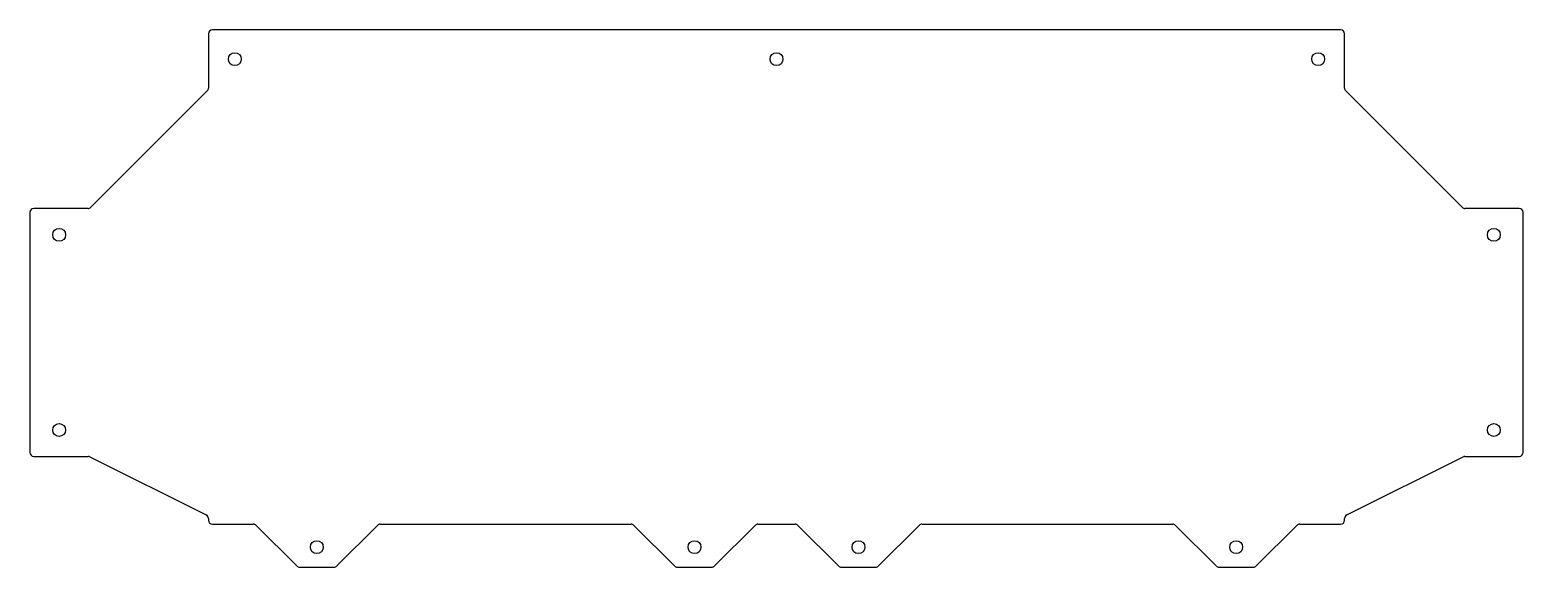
# Model space of a CAD drawing. Header units: millimetres. Extents: x -382 to 382, y -138 to 138.
import ezdxf

# ---------------------------------------------------------------- set-up
doc = ezdxf.new("R2010")
doc.units = ezdxf.units.MM
doc.layers.add('CUTOUTS', color=1, linetype='CONTINUOUS')
doc.layers.add('PERIMETER', color=5, linetype='CONTINUOUS')

msp = doc.modelspace()

# ---------------------------------------------------------------- linework, layer by layer
at = {"layer": 'CUTOUTS'}
for centre in [(-277.5, 122.63), (0, 122.63), (277.5, 122.63), (-367.5, 32.62), (367.5, 32.62), (-367.5, -67.38), (367.5, -67.38), (-235.5, -127.38), (-42, -127.38), (42, -127.38), (235.5, -127.38)]:
    msp.add_circle(centre, 3.3, dxfattribs=at)
at = {"layer": 'PERIMETER'}
for p, q in [((-291, 135.62), (-291, 107.83)), ((289, 137.62), (-289, 137.62)), ((291, 107.83), (291, 135.62)), ((-291.59, 106.42), (-351.29, 46.71)), ((351.29, 46.71), (291.59, 106.42)), ((-352.71, 46.12), (-380.5, 46.12)), ((380.5, 46.12), (352.71, 46.12)), ((-382.5, 44.12), (-382.5, -78.88)), ((382.5, -78.88), (382.5, 44.12)), ((-380.5, -80.88), (-352.62, -80.88)), ((-351.72, -81.09), (-292.11, -110.9)), ((292.11, -110.9), (351.72, -81.09)), ((352.62, -80.88), (380.5, -80.88)), ((-291, -112.68), (-291, -113.63)), ((291, -113.63), (291, -112.68)), ((-289, -115.63), (-268.02, -115.63)), ((-266.6, -116.21), (-245.78, -137.04)), ((-225.22, -137.04), (-204.4, -116.21)), ((-202.98, -115.63), (-74.52, -115.63)), ((-73.1, -116.21), (-52.28, -137.04)), ((-31.72, -137.04), (-10.9, -116.21)), ((-9.48, -115.63), (9.48, -115.63)), ((10.9, -116.21), (31.72, -137.04)), ((52.28, -137.04), (73.1, -116.21)), ((74.52, -115.63), (202.98, -115.63)), ((204.4, -116.21), (225.22, -137.04)), ((245.78, -137.04), (266.6, -116.21)), ((268.02, -115.63), (289, -115.63)), ((-244.36, -137.63), (-226.64, -137.63)), ((-50.86, -137.63), (-33.14, -137.63)), ((33.14, -137.63), (50.86, -137.63)), ((226.64, -137.63), (244.36, -137.63))]:
    msp.add_line(p, q, dxfattribs=at)
for centre, start, end in [((-289, 135.62), 90, 180), ((289, 135.62), 0, 90), ((-293, 107.83), -45, 0), ((293, 107.83), 180, 225), ((-380.5, 44.12), 90, 180), ((-352.71, 48.12), 270, 315), ((352.71, 48.12), 225, 270), ((380.5, 44.12), 0, 90), ((-380.5, -78.88), 180, 270), ((-352.62, -82.88), 63.43495, 90), ((352.62, -82.88), 90, 116.56505), ((380.5, -78.88), 270, 360), ((-293, -112.68), 0, 63.43495), ((-289, -113.63), 180, 270), ((289, -113.63), -90, 0), ((293, -112.68), 116.56505, 180), ((-268.02, -117.63), 45, 90), ((-202.98, -117.63), 90, 135), ((-74.52, -117.63), 45, 90), ((-9.48, -117.63), 90, 135), ((9.48, -117.63), 45, 90), ((74.52, -117.63), 90, 135), ((202.98, -117.63), 45, 90), ((268.02, -117.63), 90, 135), ((-244.36, -135.63), 225, 270), ((-226.64, -135.63), 270, 315), ((-50.86, -135.63), 225, 270), ((-33.14, -135.63), 270, 315), ((33.14, -135.63), 225, 270), ((50.86, -135.63), 270, 315), ((226.64, -135.63), 225, 270), ((244.36, -135.63), 270, 315)]:
    msp.add_arc(centre, 2, start, end, dxfattribs=at)

doc.saveas('drawing.dxf')
